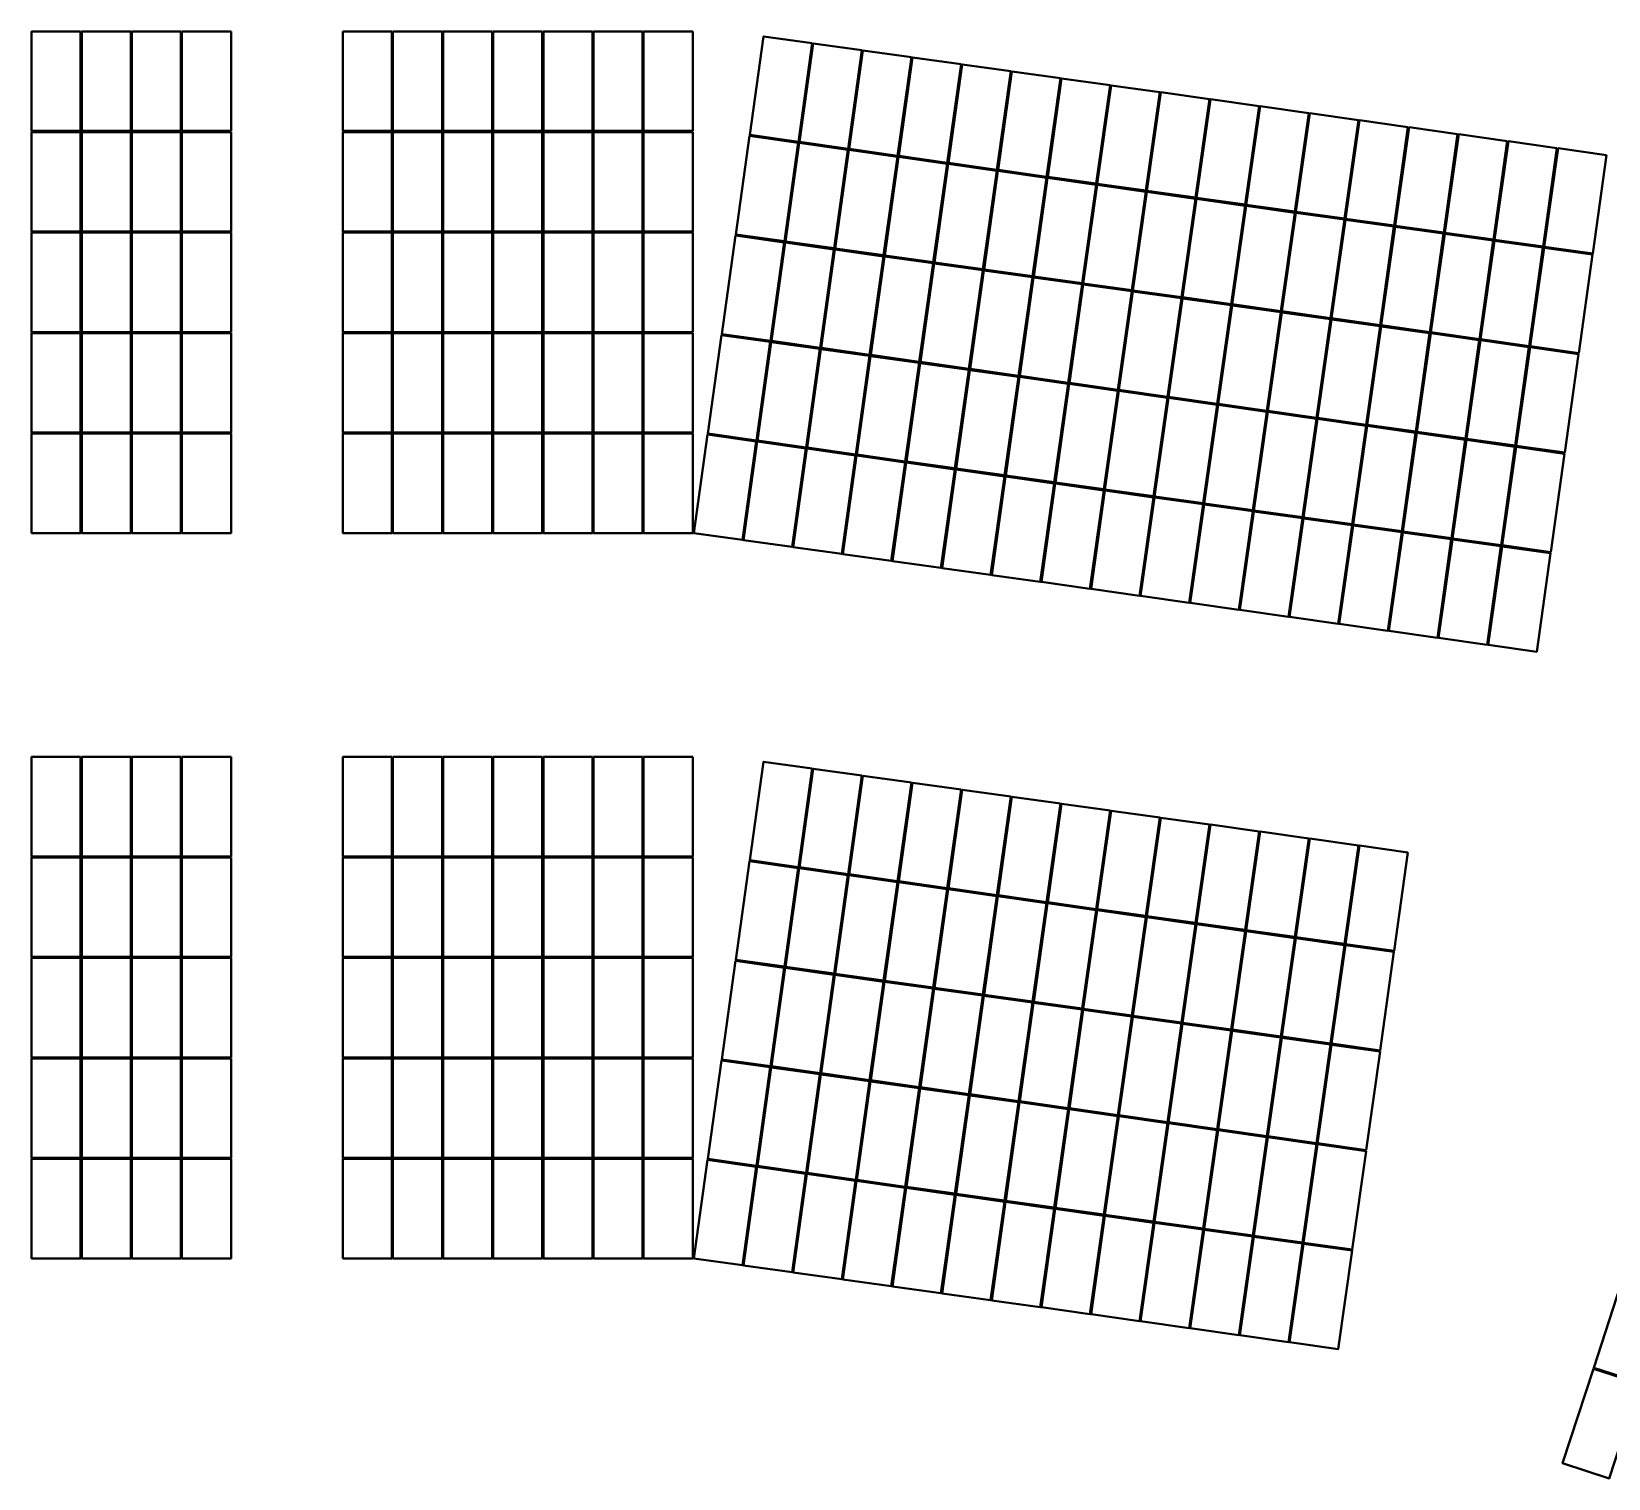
# Model space of a CAD drawing. Header units: millimetres. Extents: x -735047 to 1918431, y -1621985 to 747622.
# Drawn here: x -697859 to -661406, y -502381 to -468951 of the extents above; entities that cross this region are included whole.
import ezdxf

# ---------------------------------------------------------------- set-up
doc = ezdxf.new("R2010")
doc.units = ezdxf.units.MM
doc.layers.add('SOL-PV MODULES', color=5, linetype='Continuous', lineweight=40)

msp = doc.modelspace()

# ---------------------------------------------------------------- linework, layer by layer
at = {"layer": 'SOL-PV MODULES'}
for points in [[(-696724.57, -468951.326), (-697858.57, -468951.326), (-697858.57, -471248.883), (-696724.57, -471248.883)], [(-695565.57, -468951.326), (-696699.57, -468951.326), (-696699.57, -471248.883), (-695565.57, -471248.883)], [(-694406.57, -468951.326), (-695540.57, -468951.326), (-695540.57, -471248.883), (-694406.57, -471248.883)], [(-693247.57, -468951.326), (-694381.57, -468951.326), (-694381.57, -471248.883), (-693247.57, -471248.883)], [(-689528.529, -468951.326), (-690662.529, -468951.326), (-690662.529, -471248.883), (-689528.529, -471248.883)], [(-688369.529, -468951.326), (-689503.529, -468951.326), (-689503.529, -471248.883), (-688369.529, -471248.883)], [(-687210.529, -468951.326), (-688344.529, -468951.326), (-688344.529, -471248.883), (-687210.529, -471248.883)], [(-686051.529, -468951.326), (-687185.529, -468951.326), (-687185.529, -471248.883), (-686051.529, -471248.883)], [(-684892.529, -468951.326), (-686026.529, -468951.326), (-686026.529, -471248.883), (-684892.529, -471248.883)], [(-683733.529, -468951.326), (-684867.529, -468951.326), (-684867.529, -471248.883), (-683733.529, -471248.883)], [(-682574.529, -468951.326), (-683708.529, -468951.326), (-683708.529, -471248.883), (-682574.529, -471248.883)], [(-679812.815, -469222.172), (-680935.764, -469064.247), (-681255.732, -471339.414), (-680132.783, -471497.34)], [(-678665.109, -469383.58), (-679788.059, -469225.654), (-680108.026, -471500.821), (-678985.077, -471658.747)], [(-677517.403, -469544.987), (-678640.353, -469387.061), (-678960.32, -471662.229), (-677837.371, -471820.154)], [(-676369.698, -469706.394), (-677492.647, -469548.469), (-677812.615, -471823.636), (-676689.665, -471981.562)], [(-675221.992, -469867.802), (-676344.941, -469709.876), (-676664.909, -471985.043), (-675541.959, -472142.969)], [(-674074.286, -470029.209), (-675197.235, -469871.283), (-675517.203, -472146.451), (-674394.253, -472304.376)], [(-672926.58, -470190.616), (-674049.529, -470032.69), (-674369.497, -472307.858), (-673246.548, -472465.784)], [(-671778.874, -470352.024), (-672901.824, -470194.098), (-673221.791, -472469.265), (-672098.842, -472627.191)], [(-670631.168, -470513.431), (-671754.118, -470355.505), (-672074.085, -472630.672), (-670951.136, -472788.598)], [(-669483.463, -470674.838), (-670606.412, -470516.912), (-670926.38, -472792.08), (-669803.43, -472950.006)], [(-668335.757, -470836.245), (-669458.706, -470678.32), (-669778.674, -472953.487), (-668655.724, -473111.413)], [(-667188.051, -470997.653), (-668311, -470839.727), (-668630.968, -473114.894), (-667508.018, -473272.82)], [(-696724.57, -471273.883), (-697858.57, -471273.883), (-697858.57, -473571.439), (-696724.57, -473571.439)], [(-695565.57, -471273.883), (-696699.57, -471273.883), (-696699.57, -473571.439), (-695565.57, -473571.439)], [(-694406.57, -471273.883), (-695540.57, -471273.883), (-695540.57, -473571.439), (-694406.57, -473571.439)], [(-693247.57, -471273.883), (-694381.57, -471273.883), (-694381.57, -473571.439), (-693247.57, -473571.439)], [(-689528.529, -471273.883), (-690662.529, -471273.883), (-690662.529, -473571.439), (-689528.529, -473571.439)], [(-688369.529, -471273.883), (-689503.529, -471273.883), (-689503.529, -473571.439), (-688369.529, -473571.439)], [(-687210.529, -471273.883), (-688344.529, -471273.883), (-688344.529, -473571.439), (-687210.529, -473571.439)], [(-686051.529, -471273.883), (-687185.529, -471273.883), (-687185.529, -473571.439), (-686051.529, -473571.439)], [(-684892.529, -471273.883), (-686026.529, -471273.883), (-686026.529, -473571.439), (-684892.529, -473571.439)], [(-683733.529, -471273.883), (-684867.529, -471273.883), (-684867.529, -473571.439), (-683733.529, -473571.439)], [(-682574.529, -471273.883), (-683708.529, -471273.883), (-683708.529, -473571.439), (-682574.529, -473571.439)], [(-666040.345, -471159.06), (-667163.294, -471001.134), (-667483.262, -473276.302), (-666360.313, -473434.227)], [(-664892.639, -471320.467), (-666015.589, -471162.542), (-666335.556, -473437.709), (-665212.607, -473595.635)], [(-663744.933, -471481.875), (-664867.883, -471323.949), (-665187.85, -473599.116), (-664064.901, -473757.042)], [(-680136.264, -471522.096), (-681259.214, -471364.17), (-681579.181, -473639.338), (-680456.232, -473797.263)], [(-678988.558, -471683.503), (-680111.508, -471525.578), (-680431.475, -473800.745), (-679308.526, -473958.671)], [(-677840.853, -471844.911), (-678963.802, -471686.985), (-679283.77, -473962.152), (-678160.82, -474120.078)], [(-662597.228, -471643.282), (-663720.177, -471485.356), (-664040.145, -473760.524), (-662917.195, -473918.449)], [(-661449.522, -471804.689), (-662572.471, -471646.764), (-662892.439, -473921.931), (-661769.489, -474079.857)], [(-676693.147, -472006.318), (-677816.096, -471848.392), (-678136.064, -474123.56), (-677013.114, -474281.485)], [(-675545.441, -472167.725), (-676668.39, -472009.8), (-676988.358, -474284.967), (-675865.408, -474442.893)], [(-674397.735, -472329.133), (-675520.685, -472171.207), (-675840.652, -474446.374), (-674717.703, -474604.3)], [(-673250.029, -472490.54), (-674372.979, -472332.614), (-674692.946, -474607.782), (-673569.997, -474765.707)], [(-672102.323, -472651.947), (-673225.273, -472494.022), (-673545.24, -474769.189), (-672422.291, -474927.115)], [(-670954.618, -472813.355), (-672077.567, -472655.429), (-672397.535, -474930.596), (-671274.585, -475088.522)], [(-669806.912, -472974.762), (-670929.861, -472816.836), (-671249.829, -475092.004), (-670126.879, -475249.929)], [(-668659.206, -473136.169), (-669782.155, -472978.244), (-670102.123, -475253.411), (-668979.174, -475411.337)], [(-667511.5, -473297.577), (-668634.45, -473139.651), (-668954.417, -475414.818), (-667831.468, -475572.744)], [(-666363.794, -473458.984), (-667486.744, -473301.058), (-667806.711, -475576.226), (-666683.762, -475734.151)], [(-665216.088, -473620.391), (-666339.038, -473462.465), (-666659.005, -475737.633), (-665536.056, -475895.559)], [(-696724.57, -473596.439), (-697858.57, -473596.439), (-697858.57, -475893.996), (-696724.57, -475893.996)], [(-695565.57, -473596.439), (-696699.57, -473596.439), (-696699.57, -475893.996), (-695565.57, -475893.996)], [(-694406.57, -473596.439), (-695540.57, -473596.439), (-695540.57, -475893.996), (-694406.57, -475893.996)], [(-693247.57, -473596.439), (-694381.57, -473596.439), (-694381.57, -475893.996), (-693247.57, -475893.996)], [(-689528.529, -473596.439), (-690662.529, -473596.439), (-690662.529, -475893.996), (-689528.529, -475893.996)], [(-688369.529, -473596.439), (-689503.529, -473596.439), (-689503.529, -475893.996), (-688369.529, -475893.996)], [(-687210.529, -473596.439), (-688344.529, -473596.439), (-688344.529, -475893.996), (-687210.529, -475893.996)], [(-686051.529, -473596.439), (-687185.529, -473596.439), (-687185.529, -475893.996), (-686051.529, -475893.996)], [(-684892.529, -473596.439), (-686026.529, -473596.439), (-686026.529, -475893.996), (-684892.529, -475893.996)], [(-683733.529, -473596.439), (-684867.529, -473596.439), (-684867.529, -475893.996), (-683733.529, -475893.996)], [(-682574.529, -473596.439), (-683708.529, -473596.439), (-683708.529, -475893.996), (-682574.529, -475893.996)], [(-680459.713, -473822.02), (-681582.663, -473664.094), (-681902.63, -475939.261), (-680779.681, -476097.187)], [(-679312.008, -473983.427), (-680434.957, -473825.501), (-680754.925, -476100.669), (-679631.975, -476258.594)], [(-664068.383, -473781.799), (-665191.332, -473623.873), (-665511.3, -475899.04), (-664388.35, -476056.966)], [(-662920.677, -473943.206), (-664043.626, -473785.28), (-664363.594, -476060.447), (-663240.644, -476218.373)], [(-678164.302, -474144.834), (-679287.251, -473986.909), (-679607.219, -476262.076), (-678484.269, -476420.002)], [(-677016.596, -474306.242), (-678139.545, -474148.316), (-678459.513, -476423.483), (-677336.564, -476581.409)], [(-661772.971, -474104.613), (-662895.92, -473946.687), (-663215.888, -476221.855), (-662092.939, -476379.781)], [(-675868.89, -474467.649), (-676991.84, -474309.723), (-677311.807, -476584.891), (-676188.858, -476742.816)], [(-674721.184, -474629.056), (-675844.134, -474471.131), (-676164.101, -476746.298), (-675041.152, -476904.224)], [(-673573.478, -474790.464), (-674696.428, -474632.538), (-675016.395, -476907.705), (-673893.446, -477065.631)], [(-672425.773, -474951.871), (-673548.722, -474793.945), (-673868.69, -477069.113), (-672745.74, -477227.038)], [(-671278.067, -475113.278), (-672401.016, -474955.353), (-672720.984, -477230.52), (-671598.034, -477388.446)], [(-670130.361, -475274.686), (-671253.31, -475116.76), (-671573.278, -477391.927), (-670450.329, -477549.853)], [(-668982.655, -475436.093), (-670105.605, -475278.167), (-670425.572, -477553.335), (-669302.623, -477711.26)], [(-667834.949, -475597.5), (-668957.899, -475439.575), (-669277.866, -477714.742), (-668154.917, -477872.668)], [(-666687.243, -475758.908), (-667810.193, -475600.982), (-668130.16, -477876.149), (-667007.211, -478034.075)], [(-696724.57, -475918.996), (-697858.57, -475918.996), (-697858.57, -478216.552), (-696724.57, -478216.552)], [(-695565.57, -475918.996), (-696699.57, -475918.996), (-696699.57, -478216.552), (-695565.57, -478216.552)], [(-694406.57, -475918.996), (-695540.57, -475918.996), (-695540.57, -478216.552), (-694406.57, -478216.552)], [(-693247.57, -475918.996), (-694381.57, -475918.996), (-694381.57, -478216.552), (-693247.57, -478216.552)], [(-689528.529, -475918.996), (-690662.529, -475918.996), (-690662.529, -478216.552), (-689528.529, -478216.552)], [(-688369.529, -475918.996), (-689503.529, -475918.996), (-689503.529, -478216.552), (-688369.529, -478216.552)], [(-687210.529, -475918.996), (-688344.529, -475918.996), (-688344.529, -478216.552), (-687210.529, -478216.552)], [(-686051.529, -475918.996), (-687185.529, -475918.996), (-687185.529, -478216.552), (-686051.529, -478216.552)], [(-684892.529, -475918.996), (-686026.529, -475918.996), (-686026.529, -478216.552), (-684892.529, -478216.552)], [(-683733.529, -475918.996), (-684867.529, -475918.996), (-684867.529, -478216.552), (-683733.529, -478216.552)], [(-682574.529, -475918.996), (-683708.529, -475918.996), (-683708.529, -478216.552), (-682574.529, -478216.552)], [(-680783.163, -476121.944), (-681906.112, -475964.018), (-682226.08, -478239.185), (-681103.13, -478397.111)], [(-665539.538, -475920.315), (-666662.487, -475762.389), (-666982.455, -478037.557), (-665859.505, -478195.482)], [(-664391.832, -476081.722), (-665514.781, -475923.797), (-665834.749, -478198.964), (-664711.799, -478356.89)], [(-679635.457, -476283.351), (-680758.406, -476125.425), (-681078.374, -478400.592), (-679955.424, -478558.518)], [(-678487.751, -476444.758), (-679610.7, -476286.832), (-679930.668, -478562), (-678807.719, -478719.926)], [(-663244.126, -476243.13), (-664367.075, -476085.204), (-664687.043, -478360.371), (-663564.094, -478518.297)], [(-662096.42, -476404.537), (-663219.37, -476246.611), (-663539.337, -478521.779), (-662416.388, -478679.704)], [(-677340.045, -476606.165), (-678462.995, -476448.24), (-678782.962, -478723.407), (-677660.013, -478881.333)], [(-676192.339, -476767.573), (-677315.289, -476609.647), (-677635.256, -478884.814), (-676512.307, -479042.74)], [(-675044.633, -476928.98), (-676167.583, -476771.054), (-676487.551, -479046.222), (-675364.601, -479204.147)], [(-673896.928, -477090.387), (-675019.877, -476932.462), (-675339.845, -479207.629), (-674216.895, -479365.555)], [(-672749.222, -477251.795), (-673872.171, -477093.869), (-674192.139, -479369.036), (-673069.189, -479526.962)], [(-671601.516, -477413.202), (-672724.465, -477255.276), (-673044.433, -479530.444), (-671921.484, -479688.369)], [(-670453.81, -477574.609), (-671576.76, -477416.684), (-671896.727, -479691.851), (-670773.778, -479849.777)], [(-669306.104, -477736.017), (-670429.054, -477578.091), (-670749.021, -479853.258), (-669626.072, -480011.184)], [(-668158.398, -477897.424), (-669281.348, -477739.498), (-669601.316, -480014.666), (-668478.366, -480172.591)], [(-696724.57, -478241.552), (-697858.57, -478241.552), (-697858.57, -480539.109), (-696724.57, -480539.109)], [(-695565.57, -478241.552), (-696699.57, -478241.552), (-696699.57, -480539.109), (-695565.57, -480539.109)], [(-694406.57, -478241.552), (-695540.57, -478241.552), (-695540.57, -480539.109), (-694406.57, -480539.109)], [(-693247.57, -478241.552), (-694381.57, -478241.552), (-694381.57, -480539.109), (-693247.57, -480539.109)], [(-689528.529, -478241.552), (-690662.529, -478241.552), (-690662.529, -480539.109), (-689528.529, -480539.109)], [(-688369.529, -478241.552), (-689503.529, -478241.552), (-689503.529, -480539.109), (-688369.529, -480539.109)], [(-687210.529, -478241.552), (-688344.529, -478241.552), (-688344.529, -480539.109), (-687210.529, -480539.109)], [(-686051.529, -478241.552), (-687185.529, -478241.552), (-687185.529, -480539.109), (-686051.529, -480539.109)], [(-684892.529, -478241.552), (-686026.529, -478241.552), (-686026.529, -480539.109), (-684892.529, -480539.109)], [(-683733.529, -478241.552), (-684867.529, -478241.552), (-684867.529, -480539.109), (-683733.529, -480539.109)], [(-682574.529, -478241.552), (-683708.529, -478241.552), (-683708.529, -480539.109), (-682574.529, -480539.109)], [(-667010.693, -478058.831), (-668133.642, -477900.906), (-668453.61, -480176.073), (-667330.66, -480333.999)], [(-665862.987, -478220.239), (-666985.936, -478062.313), (-667305.904, -480337.48), (-666182.954, -480495.406)], [(-664715.281, -478381.646), (-665838.23, -478223.72), (-666158.198, -480498.888), (-665035.249, -480656.813)], [(-681106.612, -478421.867), (-682229.561, -478263.942), (-682549.529, -480539.109), (-681426.579, -480697.035)], [(-679958.906, -478583.275), (-681081.855, -478425.349), (-681401.823, -480700.516), (-680278.874, -480858.442)], [(-678811.2, -478744.682), (-679934.15, -478586.756), (-680254.117, -480861.924), (-679131.168, -481019.849)], [(-663567.575, -478543.053), (-664690.525, -478385.128), (-665010.492, -480660.295), (-663887.543, -480818.221)], [(-662419.869, -478704.461), (-663542.819, -478546.535), (-663862.786, -480821.702), (-662739.837, -480979.628)], [(-677663.494, -478906.089), (-678786.444, -478748.164), (-679106.411, -481023.331), (-677983.462, -481181.257)], [(-676515.788, -479067.497), (-677638.738, -478909.571), (-677958.706, -481184.738), (-676835.756, -481342.664)], [(-675368.083, -479228.904), (-676491.032, -479070.978), (-676811, -481346.146), (-675688.05, -481504.071)], [(-674220.377, -479390.311), (-675343.326, -479232.385), (-675663.294, -481507.553), (-674540.344, -481665.479)], [(-673072.671, -479551.719), (-674195.62, -479393.793), (-674515.588, -481668.96), (-673392.639, -481826.886)], [(-671924.965, -479713.126), (-673047.915, -479555.2), (-673367.882, -481830.367), (-672244.933, -481988.293)], [(-670777.259, -479874.533), (-671900.209, -479716.607), (-672220.176, -481991.775), (-671097.227, -482149.701)], [(-669629.554, -480035.94), (-670752.503, -479878.015), (-671072.471, -482153.182), (-669949.521, -482311.108)], [(-668481.848, -480197.348), (-669604.797, -480039.422), (-669924.765, -482314.589), (-668801.815, -482472.515)], [(-667334.142, -480358.755), (-668457.091, -480200.829), (-668777.059, -482475.997), (-667654.109, -482633.922)], [(-666186.436, -480520.162), (-667309.385, -480362.237), (-667629.353, -482637.404), (-666506.404, -482795.33)], [(-665038.73, -480681.57), (-666161.68, -480523.644), (-666481.647, -482798.811), (-665358.698, -482956.737)], [(-663891.024, -480842.977), (-665013.974, -480685.051), (-665333.941, -482960.219), (-664210.992, -483118.144)], [(-662743.319, -481004.384), (-663866.268, -480846.459), (-664186.236, -483121.626), (-663063.286, -483279.552)], [(-696724.57, -485710.011), (-697858.57, -485710.011), (-697858.57, -488007.568), (-696724.57, -488007.568)], [(-695565.57, -485710.011), (-696699.57, -485710.011), (-696699.57, -488007.568), (-695565.57, -488007.568)], [(-694406.57, -485710.011), (-695540.57, -485710.011), (-695540.57, -488007.568), (-694406.57, -488007.568)], [(-693247.57, -485710.011), (-694381.57, -485710.011), (-694381.57, -488007.568), (-693247.57, -488007.568)], [(-689528.529, -485710.011), (-690662.529, -485710.011), (-690662.529, -488007.568), (-689528.529, -488007.568)], [(-688369.529, -485710.011), (-689503.529, -485710.011), (-689503.529, -488007.568), (-688369.529, -488007.568)], [(-687210.529, -485710.011), (-688344.529, -485710.011), (-688344.529, -488007.568), (-687210.529, -488007.568)], [(-686051.529, -485710.011), (-687185.529, -485710.011), (-687185.529, -488007.568), (-686051.529, -488007.568)], [(-684892.529, -485710.011), (-686026.529, -485710.011), (-686026.529, -488007.568), (-684892.529, -488007.568)], [(-683733.529, -485710.011), (-684867.529, -485710.011), (-684867.529, -488007.568), (-683733.529, -488007.568)], [(-682574.529, -485710.011), (-683708.529, -485710.011), (-683708.529, -488007.568), (-682574.529, -488007.568)], [(-679812.815, -485980.857), (-680935.764, -485822.931), (-681255.732, -488098.099), (-680132.783, -488256.025)], [(-678665.109, -486142.264), (-679788.059, -485984.339), (-680108.026, -488259.506), (-678985.077, -488417.432)], [(-677517.403, -486303.672), (-678640.353, -486145.746), (-678960.32, -488420.913), (-677837.371, -488578.839)], [(-676369.698, -486465.079), (-677492.647, -486307.153), (-677812.615, -488582.321), (-676689.665, -488740.246)], [(-675221.992, -486626.486), (-676344.941, -486468.561), (-676664.909, -488743.728), (-675541.959, -488901.654)], [(-674074.286, -486787.894), (-675197.235, -486629.968), (-675517.203, -488905.135), (-674394.253, -489063.061)], [(-672926.58, -486949.301), (-674049.529, -486791.375), (-674369.497, -489066.543), (-673246.548, -489224.468)], [(-671778.874, -487110.708), (-672901.824, -486952.783), (-673221.791, -489227.95), (-672098.842, -489385.876)], [(-670631.168, -487272.116), (-671754.118, -487114.19), (-672074.085, -489389.357), (-670951.136, -489547.283)], [(-669483.463, -487433.523), (-670606.412, -487275.597), (-670926.38, -489550.765), (-669803.43, -489708.69)], [(-668335.757, -487594.93), (-669458.706, -487437.005), (-669778.674, -489712.172), (-668655.724, -489870.098)], [(-667188.051, -487756.338), (-668311, -487598.412), (-668630.968, -489873.579), (-667508.018, -490031.505)], [(-696724.57, -488032.568), (-697858.57, -488032.568), (-697858.57, -490330.124), (-696724.57, -490330.124)], [(-695565.57, -488032.568), (-696699.57, -488032.568), (-696699.57, -490330.124), (-695565.57, -490330.124)], [(-694406.57, -488032.568), (-695540.57, -488032.568), (-695540.57, -490330.124), (-694406.57, -490330.124)], [(-693247.57, -488032.568), (-694381.57, -488032.568), (-694381.57, -490330.124), (-693247.57, -490330.124)], [(-689528.529, -488032.568), (-690662.529, -488032.568), (-690662.529, -490330.124), (-689528.529, -490330.124)], [(-688369.529, -488032.568), (-689503.529, -488032.568), (-689503.529, -490330.124), (-688369.529, -490330.124)], [(-687210.529, -488032.568), (-688344.529, -488032.568), (-688344.529, -490330.124), (-687210.529, -490330.124)], [(-686051.529, -488032.568), (-687185.529, -488032.568), (-687185.529, -490330.124), (-686051.529, -490330.124)], [(-684892.529, -488032.568), (-686026.529, -488032.568), (-686026.529, -490330.124), (-684892.529, -490330.124)], [(-683733.529, -488032.568), (-684867.529, -488032.568), (-684867.529, -490330.124), (-683733.529, -490330.124)], [(-682574.529, -488032.568), (-683708.529, -488032.568), (-683708.529, -490330.124), (-682574.529, -490330.124)], [(-666040.345, -487917.745), (-667163.294, -487759.819), (-667483.262, -490034.987), (-666360.313, -490192.912)], [(-680136.264, -488280.781), (-681259.214, -488122.855), (-681579.181, -490398.023), (-680456.232, -490555.948)], [(-678988.558, -488442.188), (-680111.508, -488284.262), (-680431.475, -490559.43), (-679308.526, -490717.356)], [(-677840.853, -488603.596), (-678963.802, -488445.67), (-679283.77, -490720.837), (-678160.82, -490878.763)], [(-676693.147, -488765.003), (-677816.096, -488607.077), (-678136.064, -490882.245), (-677013.114, -491040.17)], [(-675545.441, -488926.41), (-676668.39, -488768.484), (-676988.358, -491043.652), (-675865.408, -491201.578)], [(-674397.735, -489087.817), (-675520.685, -488929.892), (-675840.652, -491205.059), (-674717.703, -491362.985)], [(-673250.029, -489249.225), (-674372.979, -489091.299), (-674692.946, -491366.466), (-673569.997, -491524.392)], [(-672102.323, -489410.632), (-673225.273, -489252.706), (-673545.24, -491527.874), (-672422.291, -491685.8)], [(-670954.618, -489572.039), (-672077.567, -489414.114), (-672397.535, -491689.281), (-671274.585, -491847.207)], [(-669806.912, -489733.447), (-670929.861, -489575.521), (-671249.829, -491850.688), (-670126.879, -492008.614)], [(-668659.206, -489894.854), (-669782.155, -489736.928), (-670102.123, -492012.096), (-668979.174, -492170.021)], [(-667511.5, -490056.261), (-668634.45, -489898.336), (-668954.417, -492173.503), (-667831.468, -492331.429)], [(-666363.794, -490217.669), (-667486.744, -490059.743), (-667806.711, -492334.91), (-666683.762, -492492.836)], [(-696724.57, -490355.124), (-697858.57, -490355.124), (-697858.57, -492652.681), (-696724.57, -492652.681)], [(-695565.57, -490355.124), (-696699.57, -490355.124), (-696699.57, -492652.681), (-695565.57, -492652.681)], [(-694406.57, -490355.124), (-695540.57, -490355.124), (-695540.57, -492652.681), (-694406.57, -492652.681)], [(-693247.57, -490355.124), (-694381.57, -490355.124), (-694381.57, -492652.681), (-693247.57, -492652.681)], [(-689528.529, -490355.124), (-690662.529, -490355.124), (-690662.529, -492652.681), (-689528.529, -492652.681)], [(-688369.529, -490355.124), (-689503.529, -490355.124), (-689503.529, -492652.681), (-688369.529, -492652.681)], [(-687210.529, -490355.124), (-688344.529, -490355.124), (-688344.529, -492652.681), (-687210.529, -492652.681)], [(-686051.529, -490355.124), (-687185.529, -490355.124), (-687185.529, -492652.681), (-686051.529, -492652.681)], [(-684892.529, -490355.124), (-686026.529, -490355.124), (-686026.529, -492652.681), (-684892.529, -492652.681)], [(-683733.529, -490355.124), (-684867.529, -490355.124), (-684867.529, -492652.681), (-683733.529, -492652.681)], [(-682574.529, -490355.124), (-683708.529, -490355.124), (-683708.529, -492652.681), (-682574.529, -492652.681)], [(-680459.713, -490580.705), (-681582.663, -490422.779), (-681902.63, -492697.946), (-680779.681, -492855.872)], [(-679312.008, -490742.112), (-680434.957, -490584.186), (-680754.925, -492859.354), (-679631.975, -493017.279)], [(-678164.302, -490903.519), (-679287.251, -490745.594), (-679607.219, -493020.761), (-678484.269, -493178.687)], [(-677016.596, -491064.927), (-678139.545, -490907.001), (-678459.513, -493182.168), (-677336.564, -493340.094)], [(-675868.89, -491226.334), (-676991.84, -491068.408), (-677311.807, -493343.576), (-676188.858, -493501.501)], [(-674721.184, -491387.741), (-675844.134, -491229.816), (-676164.101, -493504.983), (-675041.152, -493662.909)], [(-673573.478, -491549.149), (-674696.428, -491391.223), (-675016.395, -493666.39), (-673893.446, -493824.316)], [(-672425.773, -491710.556), (-673548.722, -491552.63), (-673868.69, -493827.798), (-672745.74, -493985.723)], [(-671278.067, -491871.963), (-672401.016, -491714.037), (-672720.984, -493989.205), (-671598.034, -494147.131)], [(-670130.361, -492033.371), (-671253.31, -491875.445), (-671573.278, -494150.612), (-670450.329, -494308.538)], [(-668982.655, -492194.778), (-670105.605, -492036.852), (-670425.572, -494312.02), (-669302.623, -494469.945)], [(-667834.949, -492356.185), (-668957.899, -492198.259), (-669277.866, -494473.427), (-668154.917, -494631.353)], [(-666687.243, -492517.592), (-667810.193, -492359.667), (-668130.16, -494634.834), (-667007.211, -494792.76)], [(-696724.57, -492677.681), (-697858.57, -492677.681), (-697858.57, -494975.237), (-696724.57, -494975.237)], [(-695565.57, -492677.681), (-696699.57, -492677.681), (-696699.57, -494975.237), (-695565.57, -494975.237)], [(-694406.57, -492677.681), (-695540.57, -492677.681), (-695540.57, -494975.237), (-694406.57, -494975.237)], [(-693247.57, -492677.681), (-694381.57, -492677.681), (-694381.57, -494975.237), (-693247.57, -494975.237)], [(-689528.529, -492677.681), (-690662.529, -492677.681), (-690662.529, -494975.237), (-689528.529, -494975.237)], [(-688369.529, -492677.681), (-689503.529, -492677.681), (-689503.529, -494975.237), (-688369.529, -494975.237)], [(-687210.529, -492677.681), (-688344.529, -492677.681), (-688344.529, -494975.237), (-687210.529, -494975.237)], [(-686051.529, -492677.681), (-687185.529, -492677.681), (-687185.529, -494975.237), (-686051.529, -494975.237)], [(-684892.529, -492677.681), (-686026.529, -492677.681), (-686026.529, -494975.237), (-684892.529, -494975.237)], [(-683733.529, -492677.681), (-684867.529, -492677.681), (-684867.529, -494975.237), (-683733.529, -494975.237)], [(-682574.529, -492677.681), (-683708.529, -492677.681), (-683708.529, -494975.237), (-682574.529, -494975.237)], [(-680783.163, -492880.628), (-681906.112, -492722.703), (-682226.08, -494997.87), (-681103.13, -495155.796)], [(-679635.457, -493042.036), (-680758.406, -492884.11), (-681078.374, -495159.277), (-679955.424, -495317.203)], [(-678487.751, -493203.443), (-679610.7, -493045.517), (-679930.668, -495320.685), (-678807.719, -495478.61)], [(-677340.045, -493364.85), (-678462.995, -493206.925), (-678782.962, -495482.092), (-677660.013, -495640.018)], [(-676192.339, -493526.258), (-677315.289, -493368.332), (-677635.256, -495643.499), (-676512.307, -495801.425)], [(-675044.633, -493687.665), (-676167.583, -493529.739), (-676487.551, -495804.907), (-675364.601, -495962.832)], [(-673896.928, -493849.072), (-675019.877, -493691.147), (-675339.845, -495966.314), (-674216.895, -496124.24)], [(-672749.222, -494010.48), (-673872.171, -493852.554), (-674192.139, -496127.721), (-673069.189, -496285.647)], [(-671601.516, -494171.887), (-672724.465, -494013.961), (-673044.433, -496289.129), (-671921.484, -496447.054)], [(-670453.81, -494333.294), (-671576.76, -494175.369), (-671896.727, -496450.536), (-670773.778, -496608.462)], [(-669306.104, -494494.702), (-670429.054, -494336.776), (-670749.021, -496611.943), (-669626.072, -496769.869)], [(-668158.398, -494656.109), (-669281.348, -494498.183), (-669601.316, -496773.351), (-668478.366, -496931.276)], [(-696724.57, -495000.237), (-697858.57, -495000.237), (-697858.57, -497297.794), (-696724.57, -497297.794)], [(-695565.57, -495000.237), (-696699.57, -495000.237), (-696699.57, -497297.794), (-695565.57, -497297.794)], [(-694406.57, -495000.237), (-695540.57, -495000.237), (-695540.57, -497297.794), (-694406.57, -497297.794)], [(-693247.57, -495000.237), (-694381.57, -495000.237), (-694381.57, -497297.794), (-693247.57, -497297.794)], [(-689528.529, -495000.237), (-690662.529, -495000.237), (-690662.529, -497297.794), (-689528.529, -497297.794)], [(-688369.529, -495000.237), (-689503.529, -495000.237), (-689503.529, -497297.794), (-688369.529, -497297.794)], [(-687210.529, -495000.237), (-688344.529, -495000.237), (-688344.529, -497297.794), (-687210.529, -497297.794)], [(-686051.529, -495000.237), (-687185.529, -495000.237), (-687185.529, -497297.794), (-686051.529, -497297.794)], [(-684892.529, -495000.237), (-686026.529, -495000.237), (-686026.529, -497297.794), (-684892.529, -497297.794)], [(-683733.529, -495000.237), (-684867.529, -495000.237), (-684867.529, -497297.794), (-683733.529, -497297.794)], [(-682574.529, -495000.237), (-683708.529, -495000.237), (-683708.529, -497297.794), (-682574.529, -497297.794)], [(-681106.612, -495180.552), (-682229.561, -495022.626), (-682549.529, -497297.794), (-681426.579, -497455.72)], [(-667010.693, -494817.516), (-668133.642, -494659.591), (-668453.61, -496934.758), (-667330.66, -497092.684)], [(-679958.906, -495341.959), (-681081.855, -495184.034), (-681401.823, -497459.201), (-680278.874, -497617.127)], [(-678811.2, -495503.367), (-679934.15, -495345.441), (-680254.117, -497620.608), (-679131.168, -497778.534)], [(-677663.494, -495664.774), (-678786.444, -495506.848), (-679106.411, -497782.016), (-677983.462, -497939.941)], [(-676515.788, -495826.181), (-677638.738, -495668.256), (-677958.706, -497943.423), (-676835.756, -498101.349)], [(-675368.083, -495987.589), (-676491.032, -495829.663), (-676811, -498104.83), (-675688.05, -498262.756)], [(-674220.377, -496148.996), (-675343.326, -495991.07), (-675663.294, -498266.238), (-674540.344, -498424.163)], [(-673072.671, -496310.403), (-674195.62, -496152.478), (-674515.588, -498427.645), (-673392.639, -498585.571)], [(-671924.965, -496471.811), (-673047.915, -496313.885), (-673367.882, -498589.052), (-672244.933, -498746.978)], [(-670777.259, -496633.218), (-671900.209, -496475.292), (-672220.176, -498750.46), (-671097.227, -498908.385)], [(-669629.554, -496794.625), (-670752.503, -496636.7), (-671072.471, -498911.867), (-669949.521, -499069.793)], [(-668481.848, -496956.033), (-669604.797, -496798.107), (-669924.765, -499073.274), (-668801.815, -499231.2)], [(-667334.142, -497117.44), (-668457.091, -496959.514), (-668777.059, -499234.682), (-667654.109, -499392.607)], [(-659958.892, -497987.23), (-661037.39, -497636.805), (-661747.374, -499821.911), (-660668.876, -500172.336)], [(-660676.601, -500196.113), (-661755.099, -499845.687), (-662465.083, -502030.793), (-661386.585, -502381.219)]]:
    msp.add_lwpolyline(points, close=True, dxfattribs=at)

doc.saveas('drawing.dxf')
